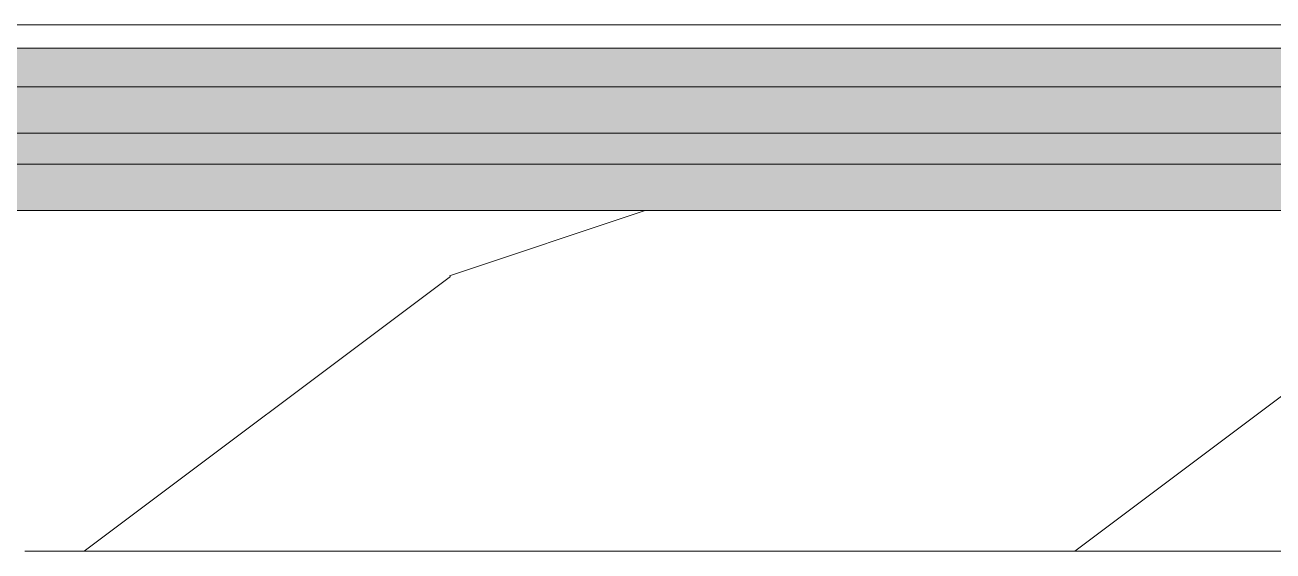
# Model space of a CAD drawing. Header units: inches. Extents: x 9661 to 15313, y -314 to 660.
# Drawn here: x 11647.86 to 11668.02, y 259.5 to 268 of the extents above; entities that cross this region are included whole.
import ezdxf

# ---------------------------------------------------------------- set-up
doc = ezdxf.new("R2010")
doc.units = ezdxf.units.IN
doc.header["$MEASUREMENT"] = 0
doc.linetypes.add('Grid Line 1_2_', pattern=[0.8749999999999999, 0.4999999999999999, -0.125, 0.125, -0.125])
for name, color, linetype, lineweight in [('0-1', 7, 'Continuous', 5), ('0-3', 55, 'Continuous', 9), ('A-FLOR-3', 8, 'Continuous', 5), ('A-FLOR-8', 192, 'Continuous', 9), ('A-FLOR-LEVL-1', 51, 'Grid Line 1_2_', 9), ('A-FLOR-MCUT-1', 51, 'Continuous', 9), ('A-FLOR-PATT-1', 45, 'Continuous', 9), ('S-BEAM-3', 55, 'Continuous', 9)]:
    doc.layers.add(name, color=color, linetype=linetype, lineweight=lineweight)
pattern_1 = [(0, (11008.554, 72), (0, 4.798), []), (315, (11008.554, 72), (4.798426617131912, 0), [6.786, -6.786]), (45, (11008.554, 72), (4.798426617131912, 0), [6.786, -6.786])]

# ---------------------------------------------------------------- blocks, each defined once
blk = doc.blocks.new('LVL-Laminated Veneer Lumber - 4X6 S_ PINE - NO_ 1-V23-BUILDING SECTION - EAST_WEST - COURTYARD - LOOKING NORTH')
at = {"layer": 'S-BEAM-3'}
h = blk.add_hatch(dxfattribs=at)
h.set_pattern_fill('FP_15', color=256, style=0, pattern_type=2)
h.set_pattern_definition([(216.87, (11014.952, 87.994), (47.98094285780206, 31.98708571402424), [7.997000000000001, -71.971]), (206.565, (11024.548, 83.196), (-15.99371410196689, -15.9941327437453), [17.881, -17.881]), (198.435, (11024.548, 75.199), (-31.9867404745119, -15.99388029266887), [10.115, -40.46099999999999])])
h.paths.add_polyline_path([(11718.11439611078, 259.4999999999459), (11736.11439610996, 259.4999999999458), (11736.11439610996, 264.9999999999588), (11647.8643961105, 264.9999999999604), (11647.8643961105, 259.4999999999458), (11714.64510989258, 259.4999999999459)], flags=0)
blk.add_line((11736.11439610995, 259.4999999999454), (11647.8643961105, 259.4999999999458), dxfattribs=at)
blk = doc.blocks.new('CTR - 1st Phase - Structure_rvt-1-BUILDING SECTION - EAST_WEST - COURTYARD - LOOKING NORTH')
at = {"layer": '0-3'}
blk.add_blockref('LVL-Laminated Veneer Lumber - 4X6 S_ PINE - NO_ 1-V23-BUILDING SECTION - EAST_WEST - COURTYARD - LOOKING NORTH', (0, 0), dxfattribs=at)

msp = doc.modelspace()

# ---------------------------------------------------------------- hatches: boundary and pattern name
at = {"layer": 'A-FLOR-3'}
h = msp.add_hatch(color=256, dxfattribs=at)
h.paths.add_polyline_path([(11688.73939611487, 265.7499999999461), (11737.23939610995, 265.7499999999461), (11737.23939611023, 266.2499999999457), (11646.7393961105, 266.2499999999456), (11646.7393961105, 265.7499999999461), (11688.47117965145, 265.7499999999461)], flags=0)
h.paths.add_polyline_path([(10452.03939611049, 265.7499999999501), (10452.03939611049, 266.2499999999502), (10362.7393961093, 266.2499999999507), (10362.7393961093, 265.7499999999506), (10451.4497158779, 265.7499999999501)], flags=0)
at = {"layer": 'A-FLOR-PATT-1'}
h = msp.add_hatch(dxfattribs=at)
h.set_pattern_fill('FP_4', color=256, style=0, pattern_type=2)
h.set_pattern_definition(pattern_1)
h.paths.add_polyline_path([(11737.23939611023, 266.9999999999462), (11737.23939611023, 267.6249999999461), (11646.7393961105, 267.6249999999472), (11646.7393961105, 266.9999999999461), (11736.17348489258, 266.9999999999462)], flags=0)
h.paths.add_polyline_path([(10450.9143961105, 266.9999999999488), (10452.03939611049, 266.9999999999488), (10452.03939611049, 267.6249999999501), (10362.7393961093, 267.6167127071404), (10362.7393961093, 266.9999999999507), (10450.85819456011, 266.9999999999502)], flags=0)
h = msp.add_hatch(dxfattribs=at)
h.set_pattern_fill('FP_3', color=256, style=0, pattern_type=2)
h.set_pattern_definition([(0, (11008.554, 72), (15.36, 3.84), [1.267, -10.253, 1.267, -10.253, -61.44]), (0, (11008.554, 72), (15.36, 3.84), [-23.04, 1.267, -21.773, 1.267, -10.253, -26.88]), (0, (11008.554, 72), (15.36, 3.84), [-57.6, 1.267, -6.412999999999999, 1.267, -17.933]), (120, (11014.314, 73.92), (-11.00553755053224, 11.38215020212898), [1.267, -10.253, 1.267, -10.253, -61.43999999999999]), (120, (11014.314, 73.92), (-11.00553755053224, 11.38215020212898), [-23.04, 1.267, -21.773, 1.267, -10.253, -26.88]), (120, (11014.314, 73.92), (-11.00553755053224, 11.38215020212898), [-57.59999999999999, 1.267, -6.412999999999998, 1.267, -17.933]), (240, (11016.234, 81.6), (-4.354462449467752, -15.22215020212898), [1.267, -10.253, 1.267, -10.253, -61.44]), (240, (11016.234, 81.6), (-4.354462449467752, -15.22215020212898), [-23.04, 1.267, -21.773, 1.267, -10.253, -26.88]), (240, (11016.234, 81.6), (-4.354462449467752, -15.22215020212898), [-57.6, 1.267, -6.412999999999999, 1.267, -17.933])])
h.paths.add_polyline_path([(11737.23939611023, 266.2499999999457), (11737.23939611023, 266.9999999999462), (11646.7393961105, 266.9999999999461), (11646.7393961105, 266.2499999999456), (11736.17348489258, 266.2499999999457)], flags=0)
h.paths.add_polyline_path([(10450.81604339732, 266.2499999999502), (10452.03939611049, 266.2499999999502), (10452.03939611049, 266.9999999999488), (10362.7393961093, 266.9999999999507), (10362.72762285524, 266.8749999999506), (10361.53939611039, 266.8749999999505), (10361.53939611039, 266.749999999952), (10362.7393961093, 266.7499999999521), (10362.7393961093, 266.2499999999507), (10422.94260989258, 266.2499999999503)], flags=0)
h = msp.add_hatch(dxfattribs=at)
h.set_pattern_fill('FP_4', color=256, style=0, pattern_type=2)
h.set_pattern_definition(pattern_1)
h.paths.add_polyline_path([(11737.23939610995, 264.9999999999586), (11737.23939610995, 265.7499999999461), (11646.7393961105, 265.7499999999461), (11646.7393961105, 264.9999999999602), (11736.17348489258, 264.9999999999586)], flags=0)
h.paths.add_polyline_path([(10410.06425406052, 264.9999999999631), (10452.03939611049, 264.9999999999631), (10452.03939611049, 265.7499999999501), (10362.7393961093, 265.7499999999506), (10362.7393961093, 264.9999999999636), (10409.56439610605, 264.9999999999631)], flags=0)

# ---------------------------------------------------------------- linework, layer by layer
at = {"layer": 'A-FLOR-8'}
for p, q in [((11737.23939611023, 267.9999999999455), (11256.26439611048, 267.9999999999472)), ((11646.7393961105, 264.9999999999458), (11737.23939611023, 264.9999999999455))]:
    msp.add_line(p, q, dxfattribs=at)
at = {"layer": 'A-FLOR-LEVL-1'}
msp.add_line((9660.528362596368, 267.9999999998886), (12376.05906771237, 267.9999999998606), dxfattribs=at)
at = {"layer": 'A-FLOR-MCUT-1'}
for p, q in [((11737.23939611023, 267.6249999999455), (11256.26439611048, 267.6249999999472)), ((11737.23939611023, 266.9999999999455), (11646.7393961105, 266.9999999999458)), ((11737.23939611023, 266.2499999999455), (11646.7393961105, 266.2499999999458)), ((11737.23939611023, 265.7499999999455), (11646.7393961105, 265.7499999999458))]:
    msp.add_line(p, q, dxfattribs=at)

# ---------------------------------------------------------------- block references
at = {"layer": '0-1'}
msp.add_blockref('CTR - 1st Phase - Structure_rvt-1-BUILDING SECTION - EAST_WEST - COURTYARD - LOOKING NORTH', (0, 0), dxfattribs=at)

doc.saveas('drawing.dxf')
